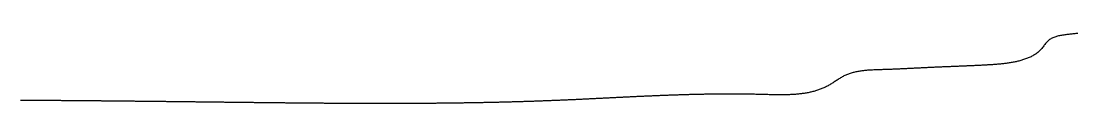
# Model space of a CAD drawing. Extents: x 40 to 225, y 4 to 261.
# Drawn here: x 68.74 to 89.92, y 3.86 to 5.27 of the extents above; entities that cross this region are included whole.
import ezdxf

# ---------------------------------------------------------------- set-up
doc = ezdxf.new("R2010")
doc.units = 0
doc.layers.get('0').update_dxf_attribs({"linetype": 'CONTINUOUS'})

msp = doc.modelspace()

# ---------------------------------------------------------------- linework, layer by layer
at = {"color": 7}
msp.add_polyline3d([(89.9347, 5.26678, 0), (89.9151, 5.26492, 0), (89.8954, 5.263, 0), (89.8756, 5.26103, 0), (89.8558, 5.259, 0), (89.8359, 5.25691, 0), (89.8159, 5.25476, 0), (89.7958, 5.25254, 0), (89.7757, 5.25025, 0), (89.7555, 5.24789, 0), (89.7351, 5.24545, 0), (89.7147, 5.24295, 0), (89.6942, 5.24035, 0), (89.6737, 5.23763, 0), (89.6531, 5.23473, 0), (89.6325, 5.23163, 0), (89.6121, 5.22828, 0), (89.5917, 5.22463, 0), (89.5715, 5.22065, 0), (89.5514, 5.21629, 0), (89.5316, 5.2115, 0), (89.5121, 5.20626, 0), (89.4929, 5.20051, 0), (89.474, 5.19421, 0), (89.4555, 5.18733, 0), (89.4375, 5.17981, 0), (89.4199, 5.17162, 0), (89.4028, 5.16272, 0), (89.3863, 5.15306, 0), (89.3704, 5.14261, 0), (89.3551, 5.13131, 0), (89.3404, 5.11913, 0), (89.3265, 5.10604, 0), (89.3132, 5.09212, 0), (89.3004, 5.07751, 0), (89.2881, 5.06234, 0), (89.276, 5.04674, 0), (89.2641, 5.03084, 0), (89.2523, 5.01477, 0), (89.2405, 4.99868, 0), (89.2285, 4.98269, 0), (89.2162, 4.96693, 0), (89.2036, 4.95153, 0), (89.1905, 4.93664, 0), (89.1769, 4.92234, 0), (89.1627, 4.90862, 0), (89.148, 4.89548, 0), (89.1328, 4.88288, 0), (89.1172, 4.87082, 0), (89.1011, 4.85927, 0), (89.0847, 4.84821, 0), (89.0679, 4.83762, 0), (89.0508, 4.82749, 0), (89.0334, 4.8178, 0), (89.0157, 4.80852, 0), (88.9978, 4.79964, 0), (88.9796, 4.79114, 0), (88.9613, 4.78299, 0), (88.9429, 4.77519, 0), (88.9243, 4.76771, 0), (88.9056, 4.76052, 0), (88.8869, 4.75363, 0), (88.8681, 4.747, 0), (88.8493, 4.74065, 0), (88.8304, 4.73456, 0), (88.8115, 4.72872, 0), (88.7925, 4.72313, 0), (88.7735, 4.71778, 0), (88.7544, 4.71267, 0), (88.7353, 4.70779, 0), (88.7161, 4.70312, 0), (88.6969, 4.69868, 0), (88.6776, 4.69444, 0), (88.6583, 4.6904, 0), (88.639, 4.68656, 0), (88.6196, 4.6829, 0), (88.6002, 4.67943, 0), (88.5808, 4.67613, 0), (88.5613, 4.67299, 0), (88.5419, 4.67002, 0), (88.5223, 4.66721, 0), (88.5028, 4.66454, 0), (88.4832, 4.66201, 0), (88.4636, 4.65961, 0), (88.444, 4.65735, 0), (88.4244, 4.6552, 0), (88.4047, 4.65317, 0), (88.385, 4.65124, 0), (88.3653, 4.64942, 0), (88.3456, 4.64769, 0), (88.3259, 4.64604, 0), (88.3062, 4.64448, 0), (88.2864, 4.64299, 0), (88.2667, 4.64157, 0), (88.2469, 4.64021, 0), (88.2271, 4.6389, 0), (88.2074, 4.63763, 0), (88.1876, 4.63641, 0), (88.1678, 4.63522, 0), (88.148, 4.63406, 0), (88.1283, 4.63292, 0), (88.1085, 4.6318, 0), (88.0887, 4.63069, 0), (88.069, 4.62961, 0), (88.0492, 4.62854, 0), (88.0294, 4.62749, 0), (88.0097, 4.62645, 0), (87.9899, 4.62543, 0), (87.9702, 4.62443, 0), (87.9504, 4.62344, 0), (87.9307, 4.62247, 0), (87.9109, 4.62151, 0), (87.8912, 4.62056, 0), (87.8715, 4.61962, 0), (87.8517, 4.6187, 0), (87.832, 4.61779, 0), (87.8123, 4.61689, 0), (87.7925, 4.616, 0), (87.7728, 4.61512, 0), (87.7531, 4.61425, 0), (87.7334, 4.61339, 0), (87.7137, 4.61254, 0), (87.694, 4.6117, 0), (87.6743, 4.61086, 0), (87.6546, 4.61003, 0), (87.6349, 4.6092, 0), (87.6152, 4.60839, 0), (87.5955, 4.60757, 0), (87.5758, 4.60677, 0), (87.5561, 4.60596, 0), (87.5365, 4.60516, 0), (87.5168, 4.60436, 0), (87.4971, 4.60357, 0), (87.4775, 4.60278, 0), (87.4578, 4.60199, 0), (87.4382, 4.6012, 0), (87.4185, 4.60041, 0), (87.3989, 4.59962, 0), (87.3793, 4.59883, 0), (87.3596, 4.59804, 0), (87.34, 4.59724, 0), (87.3204, 4.59645, 0), (87.3008, 4.59565, 0), (87.2812, 4.59485, 0), (87.2616, 4.59404, 0), (87.242, 4.59323, 0), (87.2224, 4.59242, 0), (87.2029, 4.5916, 0), (87.1833, 4.59077, 0), (87.1637, 4.58994, 0), (87.1442, 4.5891, 0), (87.1246, 4.58826, 0), (87.1051, 4.5874, 0), (87.0855, 4.58654, 0), (87.066, 4.58567, 0), (87.0465, 4.58478, 0), (87.027, 4.58389, 0), (87.0075, 4.58299, 0), (86.988, 4.58209, 0), (86.9684, 4.58118, 0), (86.9489, 4.58026, 0), (86.9295, 4.57933, 0), (86.91, 4.5784, 0), (86.8905, 4.57746, 0), (86.871, 4.57652, 0), (86.8515, 4.57557, 0), (86.832, 4.57463, 0), (86.8125, 4.57367, 0), (86.793, 4.57272, 0), (86.7735, 4.57176, 0), (86.754, 4.5708, 0), (86.7345, 4.56984, 0), (86.715, 4.56888, 0), (86.6954, 4.56792, 0), (86.6759, 4.56696, 0), (86.6564, 4.566, 0), (86.6368, 4.56505, 0), (86.6173, 4.56409, 0), (86.5977, 4.56314, 0), (86.5782, 4.56219, 0), (86.5586, 4.56124, 0), (86.539, 4.5603, 0), (86.5194, 4.55936, 0), (86.4998, 4.55843, 0), (86.4802, 4.5575, 0), (86.4605, 4.55658, 0), (86.4409, 4.55566, 0), (86.4212, 4.55475, 0), (86.4015, 4.55385, 0), (86.3818, 4.55296, 0), (86.3621, 4.55207, 0), (86.3424, 4.5512, 0), (86.3226, 4.55033, 0), (86.3028, 4.54947, 0), (86.283, 4.54863, 0), (86.2632, 4.54779, 0), (86.2434, 4.54697, 0), (86.2235, 4.54616, 0), (86.2037, 4.54536, 0), (86.1838, 4.54457, 0), (86.1638, 4.5438, 0), (86.1439, 4.54304, 0), (86.1239, 4.5423, 0), (86.1039, 4.54157, 0), (86.0839, 4.54086, 0), (86.0638, 4.54016, 0), (86.0437, 4.53948, 0), (86.0236, 4.53881, 0), (86.0035, 4.53817, 0), (85.9833, 4.53754, 0), (85.9631, 4.53691, 0), (85.9429, 4.53628, 0), (85.9227, 4.53563, 0), (85.9024, 4.53495, 0), (85.8822, 4.53424, 0), (85.8619, 4.53347, 0), (85.8417, 4.53263, 0), (85.8215, 4.53172, 0), (85.8013, 4.53072, 0), (85.7811, 4.52963, 0), (85.7609, 4.52842, 0), (85.7408, 4.52709, 0), (85.7207, 4.52563, 0), (85.7007, 4.52402, 0), (85.6807, 4.52225, 0), (85.6607, 4.52032, 0), (85.6409, 4.51821, 0), (85.621, 4.5159, 0), (85.6013, 4.51339, 0), (85.5816, 4.51066, 0), (85.562, 4.50771, 0), (85.5425, 4.50452, 0), (85.5231, 4.50108, 0), (85.5037, 4.49738, 0), (85.4845, 4.4934, 0), (85.4654, 4.48914, 0), (85.4464, 4.48458, 0), (85.4275, 4.47972, 0), (85.4087, 4.47453, 0), (85.39, 4.46901, 0), (85.3715, 4.46315, 0), (85.3531, 4.45693, 0), (85.3349, 4.45035, 0), (85.3168, 4.44339, 0), (85.2988, 4.43604, 0), (85.2811, 4.42829, 0), (85.2634, 4.42013, 0), (85.246, 4.41154, 0), (85.2287, 4.40252, 0), (85.2115, 4.39312, 0), (85.1945, 4.38337, 0), (85.1777, 4.37331, 0), (85.1609, 4.36299, 0), (85.1442, 4.35246, 0), (85.1276, 4.34175, 0), (85.111, 4.33092, 0), (85.0945, 4.32, 0), (85.078, 4.30903, 0), (85.0615, 4.29807, 0), (85.045, 4.28715, 0), (85.0284, 4.27632, 0), (85.0118, 4.26562, 0), (84.9952, 4.25509, 0), (84.9785, 4.24478, 0), (84.9616, 4.23474, 0), (84.9447, 4.22499, 0), (84.9276, 4.21555, 0), (84.9104, 4.20641, 0), (84.8931, 4.19757, 0), (84.8757, 4.18903, 0), (84.8582, 4.18077, 0), (84.8406, 4.1728, 0), (84.8229, 4.16511, 0), (84.8051, 4.15769, 0), (84.7872, 4.15054, 0), (84.7692, 4.14365, 0), (84.751, 4.13703, 0), (84.7328, 4.13066, 0), (84.7145, 4.12455, 0), (84.6961, 4.11868, 0), (84.6776, 4.11305, 0), (84.6591, 4.10767, 0), (84.6404, 4.10251, 0), (84.6217, 4.09758, 0), (84.6029, 4.09288, 0), (84.5839, 4.08839, 0), (84.565, 4.08412, 0), (84.5459, 4.08006, 0), (84.5268, 4.0762, 0), (84.5076, 4.07254, 0), (84.4883, 4.06908, 0), (84.4689, 4.06581, 0), (84.4495, 4.06273, 0), (84.43, 4.05983, 0), (84.4105, 4.0571, 0), (84.3909, 4.05455, 0), (84.3712, 4.05216, 0), (84.3515, 4.04994, 0), (84.3317, 4.04788, 0), (84.3119, 4.04597, 0), (84.292, 4.0442, 0), (84.2721, 4.04259, 0), (84.2521, 4.04111, 0), (84.2321, 4.03977, 0), (84.212, 4.03856, 0), (84.1919, 4.03747, 0), (84.1717, 4.03651, 0), (84.1515, 4.03566, 0), (84.1312, 4.03492, 0), (84.111, 4.0343, 0), (84.0907, 4.03377, 0), (84.0703, 4.03334, 0), (84.0499, 4.03301, 0), (84.0295, 4.03276, 0), (84.0091, 4.0326, 0), (83.9887, 4.03251, 0), (83.9682, 4.03251, 0), (83.9477, 4.03257, 0), (83.9272, 4.03269, 0), (83.9066, 4.03288, 0), (83.8861, 4.03313, 0), (83.8655, 4.03342, 0), (83.8449, 4.03376, 0), (83.8244, 4.03415, 0), (83.8038, 4.03457, 0), (83.7832, 4.03502, 0), (83.7626, 4.03551, 0), (83.742, 4.03601, 0), (83.7213, 4.03654, 0), (83.7007, 4.03708, 0), (83.6801, 4.03762, 0), (83.6595, 4.03818, 0), (83.6389, 4.03873, 0), (83.6183, 4.03928, 0), (83.5978, 4.03982, 0), (83.5772, 4.04035, 0), (83.5567, 4.04086, 0), (83.5361, 4.04134, 0), (83.5156, 4.04182, 0), (83.4951, 4.04227, 0), (83.4746, 4.0427, 0), (83.4541, 4.04312, 0), (83.4337, 4.04351, 0), (83.4132, 4.04389, 0), (83.3928, 4.04425, 0), (83.3723, 4.0446, 0), (83.3519, 4.04492, 0), (83.3315, 4.04523, 0), (83.3111, 4.04552, 0), (83.2908, 4.04579, 0), (83.2704, 4.04604, 0), (83.2501, 4.04628, 0), (83.2297, 4.0465, 0), (83.2094, 4.04671, 0), (83.1891, 4.04689, 0), (83.1688, 4.04706, 0), (83.1485, 4.04722, 0), (83.1283, 4.04735, 0), (83.108, 4.04747, 0), (83.0878, 4.04758, 0), (83.0675, 4.04766, 0), (83.0473, 4.04774, 0), (83.0271, 4.04779, 0), (83.0069, 4.04783, 0), (82.9867, 4.04786, 0), (82.9665, 4.04787, 0), (82.9464, 4.04786, 0), (82.9262, 4.04784, 0), (82.9061, 4.0478, 0), (82.8859, 4.04775, 0), (82.8658, 4.04769, 0), (82.8457, 4.04761, 0), (82.8256, 4.04751, 0), (82.8056, 4.0474, 0), (82.7855, 4.04728, 0), (82.7654, 4.04714, 0), (82.7454, 4.04698, 0), (82.7253, 4.04682, 0), (82.7053, 4.04664, 0), (82.6853, 4.04644, 0), (82.6653, 4.04623, 0), (82.6453, 4.04601, 0), (82.6253, 4.04577, 0), (82.6053, 4.04553, 0), (82.5853, 4.04526, 0), (82.5654, 4.04499, 0), (82.5454, 4.0447, 0), (82.5255, 4.0444, 0), (82.5056, 4.04409, 0), (82.4857, 4.04376, 0), (82.4658, 4.04342, 0), (82.4459, 4.04307, 0), (82.426, 4.04271, 0), (82.4061, 4.04233, 0), (82.3862, 4.04195, 0), (82.3664, 4.04155, 0), (82.3465, 4.04114, 0), (82.3267, 4.04072, 0), (82.3068, 4.04028, 0), (82.287, 4.03984, 0), (82.2672, 4.03938, 0), (82.2474, 4.03892, 0), (82.2276, 4.03844, 0), (82.2078, 4.03795, 0), (82.188, 4.03745, 0), (82.1683, 4.03694, 0), (82.1485, 4.03642, 0), (82.1287, 4.03589, 0), (82.109, 4.03535, 0), (82.0893, 4.03479, 0), (82.0695, 4.03423, 0), (82.0498, 4.03366, 0), (82.0301, 4.03308, 0), (82.0104, 4.03249, 0), (81.9907, 4.03189, 0), (81.971, 4.03128, 0), (81.9513, 4.03066, 0), (81.9316, 4.03003, 0), (81.9119, 4.0294, 0), (81.8923, 4.02875, 0), (81.8726, 4.0281, 0), (81.853, 4.02743, 0), (81.8333, 4.02676, 0), (81.8137, 4.02608, 0), (81.7941, 4.02539, 0), (81.7745, 4.0247, 0), (81.7548, 4.02399, 0), (81.7352, 4.02328, 0), (81.7156, 4.02256, 0), (81.696, 4.02183, 0), (81.6764, 4.02109, 0), (81.6569, 4.02035, 0), (81.6373, 4.0196, 0), (81.6177, 4.01884, 0), (81.5982, 4.01808, 0), (81.5786, 4.01731, 0), (81.559, 4.01653, 0), (81.5395, 4.01574, 0), (81.52, 4.01495, 0), (81.5004, 4.01416, 0), (81.4809, 4.01335, 0), (81.4614, 4.01254, 0), (81.4418, 4.01172, 0), (81.4223, 4.0109, 0), (81.4028, 4.01007, 0), (81.3833, 4.00924, 0), (81.3638, 4.0084, 0), (81.3443, 4.00755, 0), (81.3248, 4.0067, 0), (81.3054, 4.00585, 0), (81.2859, 4.00499, 0), (81.2664, 4.00412, 0), (81.2469, 4.00325, 0), (81.2275, 4.00238, 0), (81.208, 4.0015, 0), (81.1885, 4.00061, 0), (81.1691, 3.99972, 0), (81.1496, 3.99883, 0), (81.1302, 3.99793, 0), (81.1108, 3.99703, 0), (81.0913, 3.99613, 0), (81.0719, 3.99522, 0), (81.0524, 3.99431, 0), (81.033, 3.99339, 0), (81.0136, 3.99247, 0), (80.9942, 3.99155, 0), (80.9748, 3.99062, 0), (80.9553, 3.98969, 0), (80.9359, 3.98876, 0), (80.9165, 3.98783, 0), (80.8971, 3.98689, 0), (80.8777, 3.98595, 0), (80.8583, 3.98501, 0), (80.8389, 3.98407, 0), (80.8195, 3.98312, 0), (80.8001, 3.98217, 0), (80.7808, 3.98122, 0), (80.7614, 3.98027, 0), (80.742, 3.97932, 0), (80.7226, 3.97836, 0), (80.7032, 3.9774, 0), (80.6839, 3.97645, 0), (80.6645, 3.97549, 0), (80.6451, 3.97453, 0), (80.6257, 3.97356, 0), (80.6064, 3.9726, 0), (80.587, 3.97164, 0), (80.5676, 3.97068, 0), (80.5483, 3.96971, 0), (80.5289, 3.96875, 0), (80.5095, 3.96779, 0), (80.4902, 3.96682, 0), (80.4708, 3.96586, 0), (80.4515, 3.96489, 0), (80.4321, 3.96393, 0), (80.4127, 3.96297, 0), (80.3934, 3.962, 0), (80.374, 3.96104, 0), (80.3547, 3.96008, 0), (80.3353, 3.95912, 0), (80.316, 3.95816, 0), (80.2966, 3.9572, 0), (80.2773, 3.95624, 0), (80.2579, 3.95529, 0), (80.2386, 3.95433, 0), (80.2192, 3.95338, 0), (80.1998, 3.95243, 0), (80.1805, 3.95148, 0), (80.1611, 3.95054, 0), (80.1418, 3.94959, 0), (80.1224, 3.94865, 0), (80.1031, 3.94771, 0), (80.0837, 3.94677, 0), (80.0644, 3.94584, 0), (80.045, 3.9449, 0), (80.0257, 3.94397, 0), (80.0063, 3.94305, 0), (79.9869, 3.94212, 0), (79.9676, 3.9412, 0), (79.9482, 3.94029, 0), (79.9289, 3.93937, 0), (79.9095, 3.93846, 0), (79.8901, 3.93756, 0), (79.8708, 3.93666, 0), (79.8514, 3.93576, 0), (79.832, 3.93486, 0), (79.8127, 3.93397, 0), (79.7933, 3.93309, 0), (79.7739, 3.93221, 0), (79.7545, 3.93133, 0), (79.7352, 3.93046, 0), (79.7158, 3.92959, 0), (79.6964, 3.92873, 0), (79.677, 3.92787, 0), (79.6576, 3.92702, 0), (79.6382, 3.92618, 0), (79.6188, 3.92533, 0), (79.5994, 3.9245, 0), (79.58, 3.92367, 0), (79.5606, 3.92285, 0), (79.5412, 3.92203, 0), (79.5218, 3.92122, 0), (79.5024, 3.92041, 0), (79.483, 3.91961, 0), (79.4636, 3.91882, 0), (79.4442, 3.91803, 0), (79.4248, 3.91725, 0), (79.4053, 3.91647, 0), (79.3859, 3.9157, 0), (79.3665, 3.91494, 0), (79.347, 3.91418, 0), (79.3276, 3.91343, 0), (79.3082, 3.91268, 0), (79.2887, 3.91195, 0), (79.2693, 3.91121, 0), (79.2498, 3.91048, 0), (79.2304, 3.90976, 0), (79.2109, 3.90905, 0), (79.1915, 3.90834, 0), (79.172, 3.90763, 0), (79.1525, 3.90693, 0), (79.1331, 3.90624, 0), (79.1136, 3.90555, 0), (79.0941, 3.90487, 0), (79.0747, 3.9042, 0), (79.0552, 3.90353, 0), (79.0357, 3.90287, 0), (79.0162, 3.90221, 0), (78.9967, 3.90156, 0), (78.9773, 3.90091, 0), (78.9578, 3.90027, 0), (78.9383, 3.89963, 0), (78.9188, 3.899, 0), (78.8993, 3.89838, 0), (78.8798, 3.89776, 0), (78.8603, 3.89715, 0), (78.8408, 3.89654, 0), (78.8213, 3.89594, 0), (78.8017, 3.89534, 0), (78.7822, 3.89475, 0), (78.7627, 3.89416, 0), (78.7432, 3.89358, 0), (78.7237, 3.89301, 0), (78.7042, 3.89244, 0), (78.6846, 3.89187, 0), (78.6651, 3.89132, 0), (78.6456, 3.89076, 0), (78.626, 3.89021, 0), (78.6065, 3.88967, 0), (78.587, 3.88913, 0), (78.5674, 3.8886, 0), (78.5479, 3.88808, 0), (78.5283, 3.88755, 0), (78.5088, 3.88704, 0), (78.4892, 3.88653, 0), (78.4697, 3.88602, 0), (78.4501, 3.88552, 0), (78.4306, 3.88502, 0), (78.411, 3.88453, 0), (78.3914, 3.88405, 0), (78.3719, 3.88357, 0), (78.3523, 3.88309, 0), (78.3327, 3.88262, 0), (78.3132, 3.88216, 0), (78.2936, 3.8817, 0), (78.274, 3.88124, 0), (78.2544, 3.88079, 0), (78.2348, 3.88035, 0), (78.2153, 3.87991, 0), (78.1957, 3.87947, 0), (78.1761, 3.87904, 0), (78.1565, 3.87861, 0), (78.1369, 3.87819, 0), (78.1173, 3.87778, 0), (78.0977, 3.87737, 0), (78.0781, 3.87696, 0), (78.0585, 3.87656, 0), (78.0389, 3.87616, 0), (78.0193, 3.87577, 0), (77.9997, 3.87538, 0), (77.9801, 3.875, 0), (77.9605, 3.87462, 0), (77.9409, 3.87425, 0), (77.9212, 3.87388, 0), (77.9016, 3.87352, 0), (77.882, 3.87316, 0), (77.8624, 3.87281, 0), (77.8428, 3.87246, 0), (77.8231, 3.87211, 0), (77.8035, 3.87177, 0), (77.7839, 3.87143, 0), (77.7642, 3.8711, 0), (77.7446, 3.87078, 0), (77.725, 3.87045, 0), (77.7053, 3.87014, 0), (77.6857, 3.86982, 0), (77.666, 3.86951, 0), (77.6464, 3.86921, 0), (77.6268, 3.86891, 0), (77.6071, 3.86861, 0), (77.5875, 3.86832, 0), (77.5678, 3.86803, 0), (77.5481, 3.86775, 0), (77.5285, 3.86747, 0), (77.5088, 3.8672, 0), (77.4892, 3.86693, 0), (77.4695, 3.86666, 0), (77.4499, 3.8664, 0), (77.4302, 3.86614, 0), (77.4105, 3.86589, 0), (77.3909, 3.86564, 0), (77.3712, 3.86539, 0), (77.3515, 3.86515, 0), (77.3318, 3.86492, 0), (77.3122, 3.86469, 0), (77.2925, 3.86446, 0), (77.2728, 3.86423, 0), (77.2531, 3.86401, 0), (77.2335, 3.8638, 0), (77.2138, 3.86358, 0), (77.1941, 3.86338, 0), (77.1744, 3.86317, 0), (77.1547, 3.86297, 0), (77.135, 3.86278, 0), (77.1153, 3.86258, 0), (77.0956, 3.86239, 0), (77.0759, 3.86221, 0), (77.0562, 3.86203, 0), (77.0365, 3.86185, 0), (77.0169, 3.86168, 0), (76.9972, 3.86151, 0), (76.9774, 3.86134, 0), (76.9577, 3.86118, 0), (76.938, 3.86103, 0), (76.9183, 3.86087, 0), (76.8986, 3.86072, 0), (76.8789, 3.86057, 0), (76.8592, 3.86043, 0), (76.8395, 3.86029, 0), (76.8198, 3.86016, 0), (76.8001, 3.86002, 0), (76.7804, 3.8599, 0), (76.7606, 3.85977, 0), (76.7409, 3.85965, 0), (76.7212, 3.85953, 0), (76.7015, 3.85942, 0), (76.6817, 3.85931, 0), (76.662, 3.8592, 0), (76.6423, 3.8591, 0), (76.6226, 3.859, 0), (76.6028, 3.8589, 0), (76.5831, 3.85881, 0), (76.5634, 3.85872, 0), (76.5437, 3.85863, 0), (76.5239, 3.85855, 0), (76.5042, 3.85847, 0), (76.4844, 3.85839, 0), (76.4647, 3.85832, 0), (76.445, 3.85825, 0), (76.4252, 3.85818, 0), (76.4055, 3.85812, 0), (76.3858, 3.85806, 0), (76.366, 3.858, 0), (76.3463, 3.85795, 0), (76.3265, 3.8579, 0), (76.3068, 3.85785, 0), (76.287, 3.85781, 0), (76.2673, 3.85777, 0), (76.2475, 3.85773, 0), (76.2278, 3.85769, 0), (76.208, 3.85766, 0), (76.1883, 3.85763, 0), (76.1685, 3.85761, 0), (76.1488, 3.85759, 0), (76.129, 3.85757, 0), (76.1093, 3.85755, 0), (76.0895, 3.85754, 0), (76.0697, 3.85753, 0), (76.05, 3.85752, 0), (76.0302, 3.85751, 0), (76.0105, 3.85751, 0), (75.9907, 3.85751, 0), (75.9709, 3.85752, 0), (75.9512, 3.85752, 0), (75.9314, 3.85753, 0), (75.9116, 3.85755, 0), (75.8919, 3.85756, 0), (75.8721, 3.85758, 0), (75.8523, 3.8576, 0), (75.8326, 3.85762, 0), (75.8128, 3.85765, 0), (75.793, 3.85768, 0), (75.7733, 3.85771, 0), (75.7535, 3.85775, 0), (75.7337, 3.85778, 0), (75.714, 3.85782, 0), (75.6942, 3.85787, 0), (75.6744, 3.85791, 0), (75.6546, 3.85796, 0), (75.6349, 3.85801, 0), (75.6151, 3.85806, 0), (75.5953, 3.85812, 0), (75.5755, 3.85817, 0), (75.5557, 3.85823, 0), (75.536, 3.8583, 0), (75.5162, 3.85836, 0), (75.4964, 3.85843, 0), (75.4766, 3.8585, 0), (75.4568, 3.85857, 0), (75.4371, 3.85864, 0), (75.4173, 3.85872, 0), (75.3975, 3.8588, 0), (75.3777, 3.85888, 0), (75.3579, 3.85897, 0), (75.3381, 3.85905, 0), (75.3183, 3.85914, 0), (75.2986, 3.85923, 0), (75.2788, 3.85932, 0), (75.259, 3.85942, 0), (75.2392, 3.85952, 0), (75.2194, 3.85962, 0), (75.1996, 3.85972, 0), (75.1798, 3.85982, 0), (75.16, 3.85993, 0), (75.1403, 3.86004, 0), (75.1205, 3.86015, 0), (75.1007, 3.86026, 0), (75.0809, 3.86037, 0), (75.0611, 3.86049, 0), (75.0413, 3.86061, 0), (75.0215, 3.86073, 0), (75.0017, 3.86085, 0), (74.9819, 3.86097, 0), (74.9621, 3.8611, 0), (74.9423, 3.86123, 0), (74.9225, 3.86136, 0), (74.9028, 3.86149, 0), (74.883, 3.86162, 0), (74.8632, 3.86176, 0), (74.8434, 3.8619, 0), (74.8236, 3.86203, 0), (74.8038, 3.86218, 0), (74.784, 3.86232, 0), (74.7642, 3.86246, 0), (74.7444, 3.86261, 0), (74.7246, 3.86276, 0), (74.7048, 3.86291, 0), (74.685, 3.86306, 0), (74.6652, 3.86321, 0), (74.6454, 3.86337, 0), (74.6256, 3.86352, 0), (74.6058, 3.86368, 0), (74.586, 3.86384, 0), (74.5662, 3.864, 0), (74.5464, 3.86416, 0), (74.5266, 3.86433, 0), (74.5069, 3.86449, 0), (74.4871, 3.86466, 0), (74.4673, 3.86483, 0), (74.4475, 3.865, 0), (74.4277, 3.86517, 0), (74.4079, 3.86534, 0), (74.3881, 3.86552, 0), (74.3683, 3.86569, 0), (74.3485, 3.86587, 0), (74.3287, 3.86605, 0), (74.3089, 3.86623, 0), (74.2891, 3.86641, 0), (74.2693, 3.86659, 0), (74.2495, 3.86677, 0), (74.2297, 3.86696, 0), (74.2099, 3.86715, 0), (74.1901, 3.86733, 0), (74.1703, 3.86752, 0), (74.1505, 3.86771, 0), (74.1307, 3.8679, 0), (74.111, 3.86809, 0), (74.0912, 3.86829, 0), (74.0714, 3.86848, 0), (74.0516, 3.86868, 0), (74.0318, 3.86887, 0), (74.012, 3.86907, 0), (73.9922, 3.86927, 0), (73.9724, 3.86947, 0), (73.9526, 3.86967, 0), (73.9328, 3.86987, 0), (73.913, 3.87007, 0), (73.8932, 3.87028, 0), (73.8734, 3.87048, 0), (73.8537, 3.87069, 0), (73.8339, 3.87089, 0), (73.8141, 3.8711, 0), (73.7943, 3.87131, 0), (73.7745, 3.87152, 0), (73.7547, 3.87173, 0), (73.7349, 3.87194, 0), (73.7151, 3.87215, 0), (73.6954, 3.87236, 0), (73.6756, 3.87258, 0), (73.6558, 3.87279, 0), (73.636, 3.873, 0), (73.6162, 3.87322, 0), (73.5964, 3.87343, 0), (73.5766, 3.87365, 0), (73.5569, 3.87387, 0), (73.5371, 3.87408, 0), (73.5173, 3.8743, 0), (73.4975, 3.87452, 0), (73.4777, 3.87474, 0), (73.458, 3.87496, 0), (73.4382, 3.87518, 0), (73.4184, 3.8754, 0), (73.3986, 3.87562, 0), (73.3788, 3.87585, 0), (73.3591, 3.87607, 0), (73.3393, 3.87629, 0), (73.3195, 3.87651, 0), (73.2997, 3.87674, 0), (73.28, 3.87696, 0), (73.2602, 3.87719, 0), (73.2404, 3.87741, 0), (73.2207, 3.87764, 0), (73.2009, 3.87786, 0), (73.1811, 3.87809, 0), (73.1613, 3.87831, 0), (73.1416, 3.87854, 0), (73.1218, 3.87876, 0), (73.102, 3.87899, 0), (73.0823, 3.87922, 0), (73.0625, 3.87945, 0), (73.0427, 3.87967, 0), (73.023, 3.8799, 0), (73.0032, 3.88013, 0), (72.9835, 3.88035, 0), (72.9637, 3.88058, 0), (72.9439, 3.88081, 0), (72.9242, 3.88104, 0), (72.9044, 3.88127, 0), (72.8847, 3.88149, 0), (72.8649, 3.88172, 0), (72.8452, 3.88195, 0), (72.8254, 3.88218, 0), (72.8057, 3.88241, 0), (72.7859, 3.88263, 0), (72.7661, 3.88286, 0), (72.7464, 3.88309, 0), (72.7266, 3.88332, 0), (72.7069, 3.88355, 0), (72.6872, 3.88378, 0), (72.6674, 3.884, 0), (72.6477, 3.88423, 0), (72.6279, 3.88446, 0), (72.6082, 3.88469, 0), (72.5884, 3.88492, 0), (72.5687, 3.88514, 0), (72.5489, 3.88537, 0), (72.5292, 3.8856, 0), (72.5095, 3.88583, 0), (72.4897, 3.88605, 0), (72.47, 3.88628, 0), (72.4502, 3.88651, 0), (72.4305, 3.88674, 0), (72.4108, 3.88697, 0), (72.391, 3.88719, 0), (72.3713, 3.88742, 0), (72.3516, 3.88765, 0), (72.3318, 3.88787, 0), (72.3121, 3.8881, 0), (72.2924, 3.88833, 0), (72.2726, 3.88855, 0), (72.2529, 3.88878, 0), (72.2332, 3.88901, 0), (72.2134, 3.88923, 0), (72.1937, 3.88946, 0), (72.174, 3.88968, 0), (72.1543, 3.88991, 0), (72.1345, 3.89013, 0), (72.1148, 3.89036, 0), (72.0951, 3.89059, 0), (72.0754, 3.89081, 0), (72.0556, 3.89103, 0), (72.0359, 3.89126, 0), (72.0162, 3.89148, 0), (71.9965, 3.89171, 0), (71.9768, 3.89193, 0), (71.957, 3.89215, 0), (71.9373, 3.89238, 0), (71.9176, 3.8926, 0), (71.8979, 3.89282, 0), (71.8782, 3.89304, 0), (71.8585, 3.89327, 0), (71.8387, 3.89349, 0), (71.819, 3.89371, 0), (71.7993, 3.89393, 0), (71.7796, 3.89415, 0), (71.7599, 3.89437, 0), (71.7402, 3.89459, 0), (71.7205, 3.89481, 0), (71.7007, 3.89503, 0), (71.681, 3.89525, 0), (71.6613, 3.89547, 0), (71.6416, 3.89569, 0), (71.6219, 3.89591, 0), (71.6022, 3.89613, 0), (71.5825, 3.89634, 0), (71.5628, 3.89656, 0), (71.5431, 3.89678, 0), (71.5234, 3.89699, 0), (71.5037, 3.89721, 0), (71.484, 3.89743, 0), (71.4643, 3.89764, 0), (71.4446, 3.89786, 0), (71.4249, 3.89807, 0), (71.4052, 3.89828, 0), (71.3855, 3.8985, 0), (71.3658, 3.89871, 0), (71.3461, 3.89892, 0), (71.3264, 3.89914, 0), (71.3067, 3.89935, 0), (71.287, 3.89956, 0), (71.2673, 3.89977, 0), (71.2476, 3.89998, 0), (71.2279, 3.90019, 0), (71.2082, 3.9004, 0), (71.1885, 3.90061, 0), (71.1688, 3.90082, 0), (71.1491, 3.90102, 0), (71.1294, 3.90123, 0), (71.1097, 3.90144, 0), (71.09, 3.90165, 0), (71.0703, 3.90185, 0), (71.0506, 3.90206, 0), (71.0309, 3.90226, 0), (71.0112, 3.90247, 0), (70.9915, 3.90267, 0), (70.9718, 3.90287, 0), (70.9522, 3.90307, 0), (70.9325, 3.90328, 0), (70.9128, 3.90348, 0), (70.8931, 3.90368, 0), (70.8734, 3.90388, 0), (70.8537, 3.90408, 0), (70.834, 3.90428, 0), (70.8143, 3.90448, 0), (70.7946, 3.90467, 0), (70.775, 3.90487, 0), (70.7553, 3.90507, 0), (70.7356, 3.90526, 0), (70.7159, 3.90546, 0), (70.6962, 3.90565, 0), (70.6765, 3.90585, 0), (70.6568, 3.90604, 0), (70.6372, 3.90623, 0), (70.6175, 3.90642, 0), (70.5978, 3.90662, 0), (70.5781, 3.90681, 0), (70.5584, 3.907, 0), (70.5387, 3.90718, 0), (70.5191, 3.90737, 0), (70.4994, 3.90756, 0), (70.4797, 3.90775, 0), (70.46, 3.90793, 0), (70.4403, 3.90812, 0), (70.4207, 3.9083, 0), (70.401, 3.90849, 0), (70.3813, 3.90867, 0), (70.3616, 3.90885, 0), (70.3419, 3.90904, 0), (70.3223, 3.90922, 0), (70.3026, 3.9094, 0), (70.2829, 3.90958, 0), (70.2632, 3.90975, 0), (70.2435, 3.90993, 0), (70.2239, 3.91011, 0), (70.2042, 3.91029, 0), (70.1845, 3.91046, 0), (70.1648, 3.91063, 0), (70.1452, 3.91081, 0), (70.1255, 3.91098, 0), (70.1058, 3.91115, 0), (70.0861, 3.91132, 0), (70.0665, 3.91149, 0), (70.0468, 3.91166, 0), (70.0271, 3.91183, 0), (70.0074, 3.912, 0), (69.9878, 3.91217, 0), (69.9681, 3.91233, 0), (69.9484, 3.9125, 0), (69.9287, 3.91266, 0), (69.9091, 3.91283, 0), (69.8894, 3.91299, 0), (69.8697, 3.91315, 0), (69.85, 3.91331, 0), (69.8304, 3.91347, 0), (69.8107, 3.91363, 0), (69.791, 3.91379, 0), (69.7713, 3.91394, 0), (69.7517, 3.9141, 0), (69.732, 3.91425, 0), (69.7123, 3.91441, 0), (69.6927, 3.91456, 0), (69.673, 3.91471, 0), (69.6533, 3.91486, 0), (69.6336, 3.91501, 0), (69.614, 3.91516, 0), (69.5943, 3.91531, 0), (69.5746, 3.91545, 0), (69.555, 3.9156, 0), (69.5353, 3.91574, 0), (69.5156, 3.91589, 0), (69.4959, 3.91603, 0), (69.4763, 3.91617, 0), (69.4566, 3.91631, 0), (69.4369, 3.91645, 0), (69.4173, 3.91659, 0), (69.3976, 3.91673, 0), (69.3779, 3.91686, 0), (69.3582, 3.917, 0), (69.3386, 3.91713, 0), (69.3189, 3.91727, 0), (69.2992, 3.9174, 0), (69.2796, 3.91753, 0), (69.2599, 3.91766, 0), (69.2402, 3.91779, 0), (69.2206, 3.91792, 0), (69.2009, 3.91804, 0), (69.1812, 3.91817, 0), (69.1615, 3.91829, 0), (69.1419, 3.91841, 0), (69.1222, 3.91853, 0), (69.1025, 3.91866, 0), (69.0829, 3.91877, 0), (69.0632, 3.91889, 0), (69.0435, 3.91901, 0), (69.0239, 3.91913, 0), (69.0042, 3.91924, 0), (68.9845, 3.91935, 0), (68.9648, 3.91947, 0), (68.9452, 3.91958, 0), (68.9255, 3.91969, 0), (68.9058, 3.91979, 0), (68.8862, 3.9199, 0), (68.8665, 3.92001, 0), (68.8468, 3.92011, 0), (68.8271, 3.92022, 0), (68.8075, 3.92032, 0), (68.7878, 3.92042, 0), (68.7681, 3.92052, 0), (68.7485, 3.92062, 0), (68.7288, 3.92071, 0)], dxfattribs=at)

doc.saveas('drawing.dxf')
